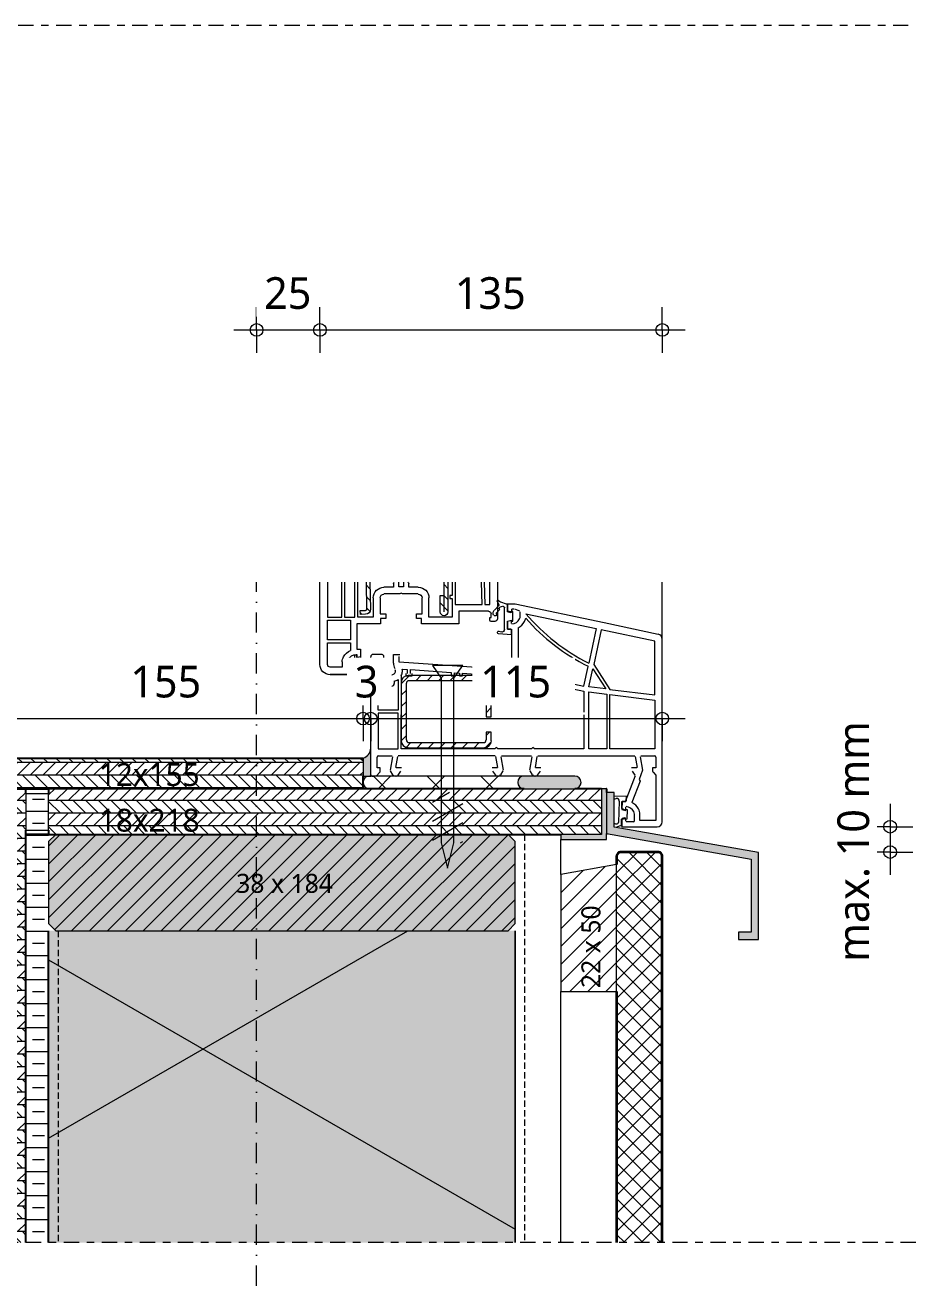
# Model space of a CAD drawing. Header units: millimetres. Extents: x 6732 to 10947, y 894 to 9086.
# Drawn here: x 9108.2 to 9459.5, y 5680.4 to 6175.7 of the extents above; entities that cross this region are included whole.
import ezdxf

# ---------------------------------------------------------------- set-up
doc = ezdxf.new("R2010")
doc.units = ezdxf.units.MM
for name, pattern in [('MV_center', [15, 6, -3, 3, -3]), ('MV_hidden', [3.75, 2.5, -1.25]), ('MV_stramien', [16, 8, -4, 0, -4])]:
    doc.linetypes.add(name, pattern=pattern)
for name, color, linetype, lineweight in [('A-ANNO-DIMS', 211, 'Continuous', 13), ('A-ANNO-DIMS-5', 211, 'Continuous', 13), ('A-ANNO-NOTE', 131, 'Continuous', 18), ('A-DETL', 90, 'Continuous', 13), ('A-DETL-GENF', 92, 'Continuous', 18), ('A-DETL-MEDM', 33, 'Continuous', 25), ('ARMIERUNG', 2, 'Continuous', 13), ('DICHTUNG', 2, 'Continuous', 13), ('Doorsnede Strandbaak_dwg', 8, 'Continuous', 13), ('G-ANNO-TEXT', 231, 'Continuous', 13), ('HAUPTPROFIL', 250, 'Continuous', 13), ('zeichnen', 250, 'Continuous', 13)]:
    doc.layers.add(name, color=color, linetype=linetype, lineweight=lineweight)
doc.styles.add('Segoe UI_1', font='segoeui.ttf', dxfattribs={"height": 7.5})
doc.styles.add('Segoe UI_2', font='segoeui.ttf', dxfattribs={"height": 12.5})
doc.styles.add('Segoe UI_3', font='segoeui.ttf', dxfattribs={"height": 9})
doc.dimstyles.new('2_5_mm_1', dxfattribs={"dimscale": 304.8, "dimtxt": 13.092049, "dimasz": 0.016404, "dimexe": 0.029528, "dimexo": 0.0625, "dimgap": 0.014764, "dimtad": 1, "dimdec": 0, "dimzin": 0, "dimdsep": 46, "dimtxsty": 'Segoe UI_2', "dimblk1": 'DOTBLANK', "dimblk2": 'DOTBLANK', "dimsah": 1, "dimcen": 0.09, "dimdle": 0.029528, "dimazin": 0, "dimtfac": 1, "dimtdec": 4, "dimtix": 1, "dimtmove": 0, "dimatfit": 3, "dimfxl": 0.029528, "dimfxlon": 1, "dimtvp": 1, "dimtfill": 1, "dimtolj": 1, "dimtzin": 0, "dimarcsym": 2})
pattern_1 = [(0, (0, 0), (0, 9.476), []), (0, (0, 4.738), (0, 9.476), [4.738, -2.369])]
pattern_2 = [(0, (0, 0), (0, 5), [50, 0]), (45, (0, 0), (5.0006592, 0), [7.071, -7.071]), (315, (0, 0), (5.0006592, 0), [7.071, -7.071])]

# ---------------------------------------------------------------- blocks, each defined once
blk = doc.blocks.new('Doorsnede Strandbaak_dwg_550020_ARMIERUNG-3257533-Details Strandbaak Patio Woning')
at = {"layer": 'ARMIERUNG'}
h = blk.add_hatch(dxfattribs=at)
h.set_pattern_fill('FP_1', color=256, style=0, pattern_type=2)
h.set_pattern_definition([(45, (0, 0), (-56.1266, 56.1266), [])])
h.paths.add_polyline_path([(-376, 0), (376, 0), (399, 4), (410, 9), (424, 20), (435, 34), (442, 51), (444, 69), (444, 152), (394, 152), (393, 70), (390, 64), (386, 58), (381, 54), (375, 52), (368, 51), (-375, 52), (-381, 54), (-386, 58), (-390, 64), (-393, 70), (-394, 76), (-393, 642), (-390, 648), (-386, 653), (-381, 657), (-375, 660), (-368, 660), (375, 660), (381, 657), (386, 653), (390, 648), (393, 642), (394, 635), (394, 305), (444, 306), (444, 643), (442, 660), (435, 677), (424, 691), (410, 702), (394, 709), (376, 711), (-376, 711), (-394, 709), (-410, 702), (-424, 691), (-435, 677), (-442, 660), (-444, 643), (-444, 69), (-442, 51), (-435, 34), (-424, 20), (-410, 9), (-394, 2)])
for p, q in [((-444, 643), (-444, 69)), ((-394, 635), (-394, 76)), ((376, 711), (-376, 711)), ((368, 660), (-368, 660)), ((444, 305), (444, 306)), ((-376, 0), (376, 0)), ((-368, 51), (368, 51))]:
    blk.add_line(p, q, dxfattribs=at)
at = {"layer": 'ARMIERUNG', "flags": 128}
for points in [[(394, 635), (394, 305), (444, 305), (444, 643)], [(444, 69), (444, 152), (394, 152), (394, 76)]]:
    blk.add_lwpolyline(points, dxfattribs=at)
at = {"layer": 'ARMIERUNG'}
for centre, radius, start, end in [((-376, 643), 68.6, 90, 180), ((-368, 635), 25.4, 90, 180), ((368, 635), 25.4, 360, 90), ((376, 643), 68.6, 360, 90), ((-376, 69), 68.6, 180, 270), ((-368, 76), 25.4, 180, 270), ((368, 76), 25.4, 270, 0), ((376, 69), 68.6, 270, 0)]:
    blk.add_arc(centre, radius, start, end, dxfattribs=at)
blk = doc.blocks.new('Doorsnede Strandbaak_dwg_rubber-3257528-Details Strandbaak Patio Woning')
at = {"layer": 'zeichnen'}
for p, q in [((-1702, 7718), (-1702, 7933)), ((-1695, 7943), (-1691, 7944)), ((-1644, 8004), (-1655, 7993)), ((-1652, 7933), (-1655, 7937)), ((-1631, 7996), (-1646, 7961)), ((-1645, 7956), (-1602, 7910)), ((-1624, 7881), (-1649, 7908)), ((-1732, 7790), (-1732, 7720)), ((-1647, 7700), (-1670, 7694))]:
    blk.add_line(p, q, dxfattribs=at)
at = {"layer": 'zeichnen', "flags": 128}
for points in [[(-1732, 7895), (-1732, 7966), (-1732, 7896), (-1732, 7966), (-1720, 7966), (-1665, 7986)], [(-1763, 7720), (-1732, 7720), (-1732, 7799), (-1771, 7809), (-1771, 7796), (-1783, 7799), (-1783, 7894), (-1771, 7898), (-1771, 7889)], [(-1771, 7664), (-1771, 7712), (-1771, 7664), (-1642, 7675)]]:
    blk.add_lwpolyline(points, dxfattribs=at)
blk.add_lwpolyline([(-1764, 7884), (-1736, 7891)], close=True, dxfattribs=at)
at = {"layer": 'zeichnen'}
for centre, radius, start, end in [((-1692, 7933), 10.2, 110.2, 180), ((-1679, 7911), 35.6, 47.6331, 110.2), ((-1674, 8010), 25.4, 290.2, 316.4), ((-1659, 7926), 10.2, 327.4337, 43.3926), ((-1641, 7959), 5.08, 157.9571, 222.0291), ((-1638, 7999), 7.62, 90, 136.4), ((-1638, 7999), 7.62, 7, 90), ((-1638, 7999), 7.62, 337.9571, 7), ((-1765, 7889), 5.08, 180, 285), ((-1765, 7889), 5.08, 180, 285), ((-1737, 7896), 5.08, 285, 0), ((-1737, 7896), 5.08, 285, 0), ((-1642, 7915), 10.2, 147.4337, 222.9571), ((-1630, 7876), 7.62, 336.9035, 42.9571), ((-1609, 7867), 15.2, 156.9035, 332.3525), ((-1633, 7880), 43.2, 0, 42.9571), ((-1633, 7880), 43.2, 332.3525, 0), ((-1763, 7712), 7.62, 90, 180), ((-1677, 7718), 25.4, 180, 285.7884), ((-1644, 7688), 12.7, 275, 105.7884)]:
    blk.add_arc(centre, radius, start, end, dxfattribs=at)
blk = doc.blocks.new('Doorsnede Strandbaak_dwg_rubber-V5-Details Strandbaak Patio Woning')
at = {"layer": 'zeichnen'}
for p, q in [((-1702, 7718), (-1702, 7933)), ((-1695, 7943), (-1691, 7944)), ((-1732, 7790), (-1732, 7720)), ((-1649, 7699), (-1670, 7694))]:
    blk.add_line(p, q, dxfattribs=at)
at = {"layer": 'zeichnen', "flags": 128}
for points in [[(-1732, 7895), (-1732, 7966), (-1732, 7896), (-1732, 7966), (-1720, 7966), (-1676, 7982)], [(-1763, 7720), (-1732, 7720), (-1732, 7799), (-1771, 7809), (-1771, 7796), (-1783, 7799), (-1783, 7894), (-1771, 7898), (-1771, 7889)], [(-1771, 7664), (-1771, 7712), (-1771, 7664), (-1649, 7675)]]:
    blk.add_lwpolyline(points, dxfattribs=at)
blk.add_lwpolyline([(-1764, 7884), (-1736, 7891)], close=True, dxfattribs=at)
at = {"layer": 'zeichnen'}
for centre, radius, start, end in [((-1692, 7933), 10.2, 110.2, 180), ((-1679, 7911), 35.6, 53.8847, 110.2), ((-1765, 7889), 5.08, 180, 285), ((-1765, 7889), 5.08, 180, 285), ((-1737, 7896), 5.08, 285, 0), ((-1737, 7896), 5.08, 285, 0), ((-1763, 7712), 7.62, 90, 180), ((-1677, 7718), 25.4, 180, 285.7884)]:
    blk.add_arc(centre, radius, start, end, dxfattribs=at)
blk = doc.blocks.new('Doorsnede Strandbaak_dwg_Anschlagdichtung-3257535-Details Strandbaak Patio Woning')
at = {"layer": 'DICHTUNG'}
for p, q in [((-138, -80), (-146, -86)), ((-135, -141), (-73, -73)), ((-121, -68), (-130, -74)), ((-105, -57), (-113, -63)), ((-44, -8), (-103, -50))]:
    blk.add_line(p, q, dxfattribs=at)
at = {"layer": 'DICHTUNG', "flags": 128}
blk.add_lwpolyline([(-38, -86), (-38, -96), (0, -86), (0, -113), (20, -108), (20, 21), (0, 27), (0, 0), (-38, 10), (-38, 3)], dxfattribs=at)
at = {"layer": 'DICHTUNG'}
for centre, radius, start, end in [((-51, 3), 12.7, 305, 0), ((-165, -127), 5.08, 89.6773, 174.6906), ((-162, -107), 5.08, 66.3776, 252.7471), ((-119, -123), 45.7, 165.9318, 178.8639), ((-119, -123), 45.7, 138.7341, 153.1929), ((-150, -89), 5.08, 39.1799, 225.5493), ((-134, -77), 5.08, 35, 215), ((-117, -66), 5.08, 35, 215), ((-100, -54), 5.08, 125, 215), ((-58, -86), 20.3, 360, 137.8593), ((-150, -127), 20.3, 179.1619, 270), ((-150, -127), 20.3, 270, 317.8593)]:
    blk.add_arc(centre, radius, start, end, dxfattribs=at)
blk = doc.blocks.new('Doorsnede Strandbaak_dwg_550410_ARMIERUNG-3257536-Details Strandbaak Patio Woning')
at = {"layer": 'ARMIERUNG'}
h = blk.add_hatch(dxfattribs=at)
h.set_pattern_fill('FP_2', color=256, style=0, pattern_type=2)
h.set_pattern_definition([(45, (-1394.81, 156.085), (-56.1266, 56.1266), [])])
h.paths.add_polyline_path([(-406, 0), (-416, 1), (-425, 5), (-433, 11), (-439, 19), (-443, 28), (-445, 38), (-445, 337), (-406, 337), (-406, 203), (-368, 203), (-370, 28), (-373, 19), (-379, 11), (-387, 5), (-397, 1)])
h.paths.add_polyline_path([(432, 13), (381, 14), (368, 16), (356, 21), (346, 30), (338, 40), (333, 53), (331, 66), (338, 337), (376, 337), (370, 62), (373, 56), (379, 53), (382, 52), (433, 51)])
for p, q in [((-445, 337), (-445, 38)), ((338, 337), (331, 66)), ((376, 337), (370, 65))]:
    blk.add_line(p, q, dxfattribs=at)
at = {"layer": 'ARMIERUNG', "flags": 128}
for points in [[(-406, 38), (-406, 203), (-406, 337)], [(-368, 38), (-368, 203), (-406, 203)], [(381, 14), (432, 13), (433, 51), (382, 52)]]:
    blk.add_lwpolyline(points, dxfattribs=at)
at = {"layer": 'ARMIERUNG'}
for centre, radius, start, end in [((-406, 38), 38.1, 180, 360), ((382, 65), 50.8, 178.6407, 268.6407), ((382, 65), 12.7, 178.6407, 268.6407)]:
    blk.add_arc(centre, radius, start, end, dxfattribs=at)
blk = doc.blocks.new('Doorsnede Strandbaak_dwg_550410_FLG-Z60-3257537-Details Strandbaak Patio Woning')
at = {"layer": 'HAUPTPROFIL'}
for p, q in [((-991, 500), (-991, 724)), ((711, -102), (711, 724)), ((-1041, 330), (-1003, 330)), ((309, -24), (337, -32)), ((309, -128), (337, -121)), ((343, -27), (343, -5)), ((343, -147), (343, -126)), ((432, -76), (432, -140)), ((348, -152), (419, -152))]:
    blk.add_line(p, q, dxfattribs=at)
at = {"layer": 'HAUPTPROFIL', "flags": 128}
for points in [[(-1067, 724), (-1067, 684), (-1067, 356)], [(-933, 724), (-940, 500), (-991, 500)], [(-643, 724), (-643, 500), (-914, 500), (-907, 724)], [(-612, 724), (-612, 589), (-589, 589), (-589, 559), (-612, 559), (-612, 373), (-380, 373), (-380, 566)], [(-273, 673), (-178, 673), (-178, 706)], [(-124, 724), (-124, 676), (-79, 676), (-79, 724)], [(-25, 706), (-25, 673), (70, 673)], [(177, 566), (177, 373), (333, 373), (333, 724)], [(467, 724), (467, 373), (363, 373), (363, 724)], [(635, 724), (635, 373), (493, 373), (493, 724)], [(-978, 432), (-681, 432), (-681, 305), (-428, 305), (-307, 305), (-307, 361), (-257, 361), (-257, 406), (-311, 406), (-311, 566)], [(-273, 605), (-115, 605), (-102, 612), (-88, 605), (70, 605)], [(108, 566), (108, 406), (53, 406), (53, 361), (104, 361), (104, 305), (343, 305), (343, 51), (305, 51), (305, -19)], [(-991, 343), (-991, 368), (-1003, 368), (-1003, 406)], [(635, -102), (635, 114), (406, 114), (406, 40)], [(488, -76), (488, -127), (610, -127)], [(305, -133), (305, -203), (405, -203), (610, -203)]]:
    blk.add_lwpolyline(points, dxfattribs=at)
blk.add_lwpolyline([(406, 145), (635, 145), (635, 343), (406, 343)], close=True, dxfattribs=at)
at = {"layer": 'HAUPTPROFIL'}
for centre, radius, start, end in [((-273, 566), 107, 90, 180), ((-152, 706), 25.4, 135, 180), ((-51, 706), 25.4, 360, 45), ((70, 566), 107, 360, 90), ((-273, 566), 38.1, 90, 180), ((70, 566), 38.1, 360, 90), ((-978, 406), 25.4, 90, 180), ((-1041, 356), 25.4, 180, 270), ((-1003, 343), 12.7, 270, 0), ((337, -101), 157, 29.131, 63.7002), ((310, -19), 5.08, 180, 255), ((338, -27), 5.08, 255, 0), ((338, -126), 5.08, 0, 105), ((348, -5), 5.08, 83.2443, 180), ((337, -101), 102, 29.131, 83.2443), ((381, -76), 50.8, 360, 29.131), ((381, -76), 107, 360, 29.131), ((610, -102), 25.4, 270, 0), ((610, -102), 102, 270, 0), ((310, -133), 5.08, 105, 180), ((348, -147), 5.08, 180, 270), ((419, -140), 12.7, 270, 360)]:
    blk.add_arc(centre, radius, start, end, dxfattribs=at)
blk = doc.blocks.new('42 isolatie - Type 1-3776506-Details Strandbaak Patio Woning')
at = {"layer": 'A-DETL-GENF'}
blk.add_hatch(color=256, dxfattribs=at).paths.add_polyline_path([(23.08, 0.8), (146.12, 0.8), (146.12, 184.8), (23.08, 184.8), (23.08, 27.6)])
at = {"layer": 'A-DETL-GENF', "lineweight": 13}
h = blk.add_hatch(dxfattribs=at)
h.set_pattern_fill('FP_5', color=256, style=0, pattern_type=2)
h.set_pattern_definition([(60, (-2126.39, 181.76), (-155.885, 90), []), (120, (-2126.39, 181.76), (-155.885, -90), [])])
h.paths.add_polyline_path([(23.08, 0.8), (146.12, 0.8), (146.12, 184.8), (23.08, 184.8), (23.08, 27.6)])
at = {"layer": 'A-DETL-GENF'}
for p, q in [((146.12, 184.8), (23.08, 184.8)), ((23.08, 0.8), (146.12, 0.8))]:
    blk.add_line(p, q, dxfattribs=at)
blk = doc.blocks.new('NLRS_00_DI_maskeer - Type 1-4234610-Details Strandbaak Patio Woning')
at = {"layer": 'A-DETL-GENF', "linetype": 'MV_center'}
blk.add_line((363, 0), (-100, 0), dxfattribs=at)
blk = doc.blocks.new('00 hout_rechthoekig_sls - SLS 38x184-V24-Details Strandbaak Patio Woning')
at = {"layer": 'A-DETL-GENF'}
blk.add_hatch(color=256, dxfattribs=at).paths.add_polyline_path([(181.17, -38), (184, -35.17), (184, -2.83), (181.17, 0), (2.83, 0), (0, -2.83), (0, -35.17), (2.83, -38), (157.2, -38)])
at = {"layer": 'A-DETL-MEDM', "lineweight": 13}
h = blk.add_hatch(dxfattribs=at)
h.set_pattern_fill('FP_25', color=256, style=0, pattern_type=2)
h.set_pattern_definition([(45, (-9117.491, -5856.497), (-3.535534, 3.535534), [])])
h.paths.add_polyline_path([(181.17, -38), (184, -35.17), (184, -2.83), (181.17, 0), (2.83, 0), (0, -2.83), (0, -35.17), (2.83, -38), (157.2, -38)])
at = {"layer": 'A-DETL-MEDM', "lineweight": 18}
for p, q in [((0, -2.83), (2.83, 0)), ((2.83, 0), (0, -2.83)), ((12.29, 0), (151.35, 0)), ((151.35, 0), (157.2, 0)), ((181.17, 0), (184, -2.83)), ((0, -2.83), (0, -35.17)), ((181.17, 0), (184, -2.83)), ((184, -35.17), (184, -2.83)), ((2.83, -38), (0, -35.17)), ((0, -35.17), (2.83, -38)), ((2.83, -38), (181.17, -38)), ((184, -35.17), (181.17, -38)), ((181.17, -38), (184, -35.17))]:
    blk.add_line(p, q, dxfattribs=at)
blk = doc.blocks.new('28 schroef - 5_0x80-3186763-Details Strandbaak Patio Woning')
at = {"layer": 'A-DETL-GENF', "lineweight": 13}
h = blk.add_hatch(dxfattribs=at)
h.set_pattern_fill('FP_29', color=256, style=0, pattern_type=2)
h.set_pattern_definition([(120, (0, 0), (-11.2583, -6.5), [])])
h.paths.add_polyline_path([(70, 6), (50, 6), (50, -6), (70, -6)])
h = blk.add_hatch(dxfattribs=at)
h.set_pattern_fill('FP_30', color=256, style=0, pattern_type=2)
h.set_pattern_definition([(120, (7.5, 0), (-11.2583, -6.5), [])])
h.paths.add_polyline_path([(70, 6), (50, 6), (50, -6), (70, -6)])
for p, q in [((0, 6), (0, -6)), ((5, 2.5), (0, 6)), ((70, 2.5), (5, 2.5)), ((80, 0), (70, 2.5)), ((0, -6), (5, -2.5)), ((5, -2.5), (70, -2.5)), ((70, -2.5), (80, 0))]:
    blk.add_line(p, q, dxfattribs=at)
blk = doc.blocks.new('NLRS_00_DI_maskeer - Type 1-4234612-Details Strandbaak Patio Woning')
at = {"layer": 'A-DETL-GENF', "linetype": 'MV_center'}
blk.add_line((-100, 0), (374, 0), dxfattribs=at)
blk = doc.blocks.new('DIMBLOCK124-Details Strandbaak Patio Woning')
at = {"layer": 'A-ANNO-DIMS-5'}
for p, q in [((9449.35, 5868.5), (9449.35, 5840.5)), ((9449.35, 5859.5), (9440.35, 5859.5)), ((9449.35, 5859.5), (9458.35, 5859.5)), ((9449.35, 5849.5), (9440.35, 5849.5)), ((9449.35, 5849.5), (9458.35, 5849.5))]:
    blk.add_line(p, q, dxfattribs=at)
for centre in [(9449.35, 5859.5), (9449.35, 5849.5)]:
    blk.add_circle(centre, 2.5, dxfattribs=at)
at = {"layer": 'A-ANNO-DIMS-5', "color": 0, "insert": (9428.54, 5806.29), "char_height": 12.5, "width": 115.6861, "attachment_point": 1, "rotation": 90, "line_spacing_factor": 1.142579, "style": 'Segoe UI_2', "bg_fill": 3, "box_fill_scale": 1.25, "bg_fill_color": 9, "bg_fill_true_color": 13158600, "bg_fill_transparency": 0}
blk.add_mtext('max. 10 mm', dxfattribs=at)
blk = doc.blocks.new('_DotBlank')
at = {"color": 0, "linetype": 'ByBlock', "lineweight": -2}
blk.add_line((-0.5, 0), (-1, 0), dxfattribs=at)
blk.add_circle((0, 0), 0.5, dxfattribs=at)
blk = doc.blocks.new('DIMBLOCK125-Details Strandbaak Patio Woning')
at = {"layer": 'A-ANNO-DIMS-5'}
for p, q in [((9086.49, 5902.21), (9086.49, 5911.21)), ((9241.49, 5902.21), (9241.49, 5911.21)), ((9077.49, 5902.21), (9241.49, 5902.21)), ((9086.49, 5902.21), (9086.49, 5893.21)), ((9241.49, 5902.21), (9241.49, 5893.21))]:
    blk.add_line(p, q, dxfattribs=at)
for centre in [(9086.49, 5902.21), (9241.49, 5902.21)]:
    blk.add_circle(centre, 2.5, dxfattribs=at)
at = {"layer": 'A-ANNO-DIMS-5', "color": 0, "insert": (9149.71, 5923.02), "char_height": 12.5, "width": 34.2774, "attachment_point": 1, "line_spacing_factor": 1.142579, "style": 'Segoe UI_2', "bg_fill": 3, "box_fill_scale": 1.25, "bg_fill_color": 9, "bg_fill_true_color": 13158600, "bg_fill_transparency": 0}
blk.add_mtext('155', dxfattribs=at)
blk = doc.blocks.new('DIMBLOCK126-Details Strandbaak Patio Woning')
at = {"layer": 'A-ANNO-DIMS-5'}
for p, q in [((9241.49, 5902.21), (9241.49, 5911.21)), ((9244.49, 5902.21), (9244.49, 5911.21)), ((9241.49, 5902.21), (9253.49, 5902.21)), ((9241.49, 5902.21), (9241.49, 5893.21)), ((9244.49, 5902.21), (9244.49, 5893.21))]:
    blk.add_line(p, q, dxfattribs=at)
for centre in [(9241.49, 5902.21), (9244.49, 5902.21)]:
    blk.add_circle(centre, 2.5, dxfattribs=at)
at = {"layer": 'A-ANNO-DIMS-5', "color": 0, "insert": (9238.23, 5923.02), "char_height": 12.5, "width": 11.4258, "attachment_point": 1, "line_spacing_factor": 1.142579, "style": 'Segoe UI_2', "bg_fill": 3, "box_fill_scale": 1.25, "bg_fill_color": 9, "bg_fill_true_color": 13158600, "bg_fill_transparency": 0}
blk.add_mtext('3', dxfattribs=at)
blk = doc.blocks.new('DIMBLOCK129-Details Strandbaak Patio Woning')
at = {"layer": 'A-ANNO-DIMS-5'}
for p, q in [((9199.49, 6055.48), (9199.49, 6064.48)), ((9224.49, 6055.48), (9224.49, 6064.48)), ((9190.49, 6055.48), (9224.49, 6055.48)), ((9199.49, 6055.48), (9199.49, 6046.48)), ((9224.49, 6055.48), (9224.49, 6046.48))]:
    blk.add_line(p, q, dxfattribs=at)
for centre in [(9199.49, 6055.48), (9224.49, 6055.48)]:
    blk.add_circle(centre, 2.5, dxfattribs=at)
at = {"layer": 'A-ANNO-DIMS-5', "color": 0, "insert": (9202.47, 6076.29), "char_height": 12.5, "width": 22.8516, "attachment_point": 1, "line_spacing_factor": 1.142579, "style": 'Segoe UI_2', "bg_fill": 3, "box_fill_scale": 1.25, "bg_fill_color": 9, "bg_fill_true_color": 13158600, "bg_fill_transparency": 0}
blk.add_mtext('25', dxfattribs=at)
blk = doc.blocks.new('DIMBLOCK130-Details Strandbaak Patio Woning')
at = {"layer": 'A-ANNO-DIMS-5'}
for p, q in [((9224.49, 6055.48), (9224.49, 6064.48)), ((9359.49, 6055.48), (9359.49, 6064.48)), ((9224.49, 6055.48), (9368.49, 6055.48)), ((9224.49, 6055.48), (9224.49, 6046.48)), ((9359.49, 6055.48), (9359.49, 6046.48))]:
    blk.add_line(p, q, dxfattribs=at)
for centre in [(9224.49, 6055.48), (9359.49, 6055.48)]:
    blk.add_circle(centre, 2.5, dxfattribs=at)
at = {"layer": 'A-ANNO-DIMS-5', "color": 0, "insert": (9277.71, 6076.29), "char_height": 12.5, "width": 34.2774, "attachment_point": 1, "line_spacing_factor": 1.142579, "style": 'Segoe UI_2', "bg_fill": 3, "box_fill_scale": 1.25, "bg_fill_color": 9, "bg_fill_true_color": 13158600, "bg_fill_transparency": 0}
blk.add_mtext('135', dxfattribs=at)
blk = doc.blocks.new('DIMBLOCK140-Details Strandbaak Patio Woning')
at = {"layer": 'A-ANNO-DIMS-5'}
for p, q in [((9244.49, 5902.21), (9244.49, 5911.21)), ((9359.49, 5902.21), (9359.49, 5911.21)), ((9235.49, 5902.21), (9368.49, 5902.21)), ((9244.49, 5902.21), (9244.49, 5893.21)), ((9359.49, 5902.21), (9359.49, 5893.21))]:
    blk.add_line(p, q, dxfattribs=at)
for centre in [(9244.49, 5902.21), (9359.49, 5902.21)]:
    blk.add_circle(centre, 2.5, dxfattribs=at)
at = {"layer": 'A-ANNO-DIMS-5', "color": 0, "insert": (9287.71, 5923.02), "char_height": 12.5, "width": 34.2774, "attachment_point": 1, "line_spacing_factor": 1.142579, "style": 'Segoe UI_2', "bg_fill": 3, "box_fill_scale": 1.25, "bg_fill_color": 9, "bg_fill_true_color": 13158600, "bg_fill_transparency": 0}
blk.add_mtext('115', dxfattribs=at)

msp = doc.modelspace()

# ---------------------------------------------------------------- hatches: boundary and pattern name
at = {"layer": 'A-DETL-GENF'}
for color, points in [(1, [(9241.49, 5879.5), (9244.49, 5879.5), (9244.49, 5890.5), (9244.39, 5889.63), (9244.11, 5888.8), (9243.65, 5888.05), (9243.04, 5887.42), (9242.31, 5886.94), (9241.49, 5886.62), (9241.49, 5884.55)]), (7, [(9304.97, 5874.5), (9324.97, 5874.5), (9325.61, 5874.58), (9326.22, 5874.83), (9326.73, 5875.23), (9327.13, 5875.75), (9327.38, 5876.35), (9327.47, 5877), (9327.38, 5877.64), (9327.13, 5878.25), (9326.73, 5878.76), (9326.22, 5879.16), (9325.61, 5879.41), (9324.97, 5879.5), (9304.97, 5879.5), (9304.32, 5879.41), (9303.72, 5879.16), (9303.2, 5878.76), (9302.8, 5878.25), (9302.55, 5877.64), (9302.47, 5877), (9302.55, 5876.35), (9302.8, 5875.75), (9303.2, 5875.23), (9303.72, 5874.83), (9304.32, 5874.58)]), (8, [(9319.49, 5854.5), (9337.49, 5854.5), (9337.49, 5874.5), (9335.49, 5874.5), (9335.49, 5856.5), (9319.49, 5856.5)]), (7, [(9389.49, 5814.99), (9397.49, 5814.99), (9397.49, 5849.31), (9340.49, 5859.36), (9340.49, 5873.08), (9337.49, 5873.08), (9337.49, 5856.84), (9394.49, 5846.79), (9394.49, 5817.99), (9389.49, 5817.99)])]:
    msp.add_hatch(color=color, dxfattribs=at).paths.add_polyline_path(points)
at = {"layer": 'A-DETL-GENF', "lineweight": 13}
h = msp.add_hatch(dxfattribs=at)
h.set_pattern_fill('FP_7', color=254, style=0, pattern_type=2)
h.set_pattern_definition(pattern_2)
h.paths.add_polyline_path([(9086.49, 5874.5), (9241.49, 5874.5), (9241.49, 5886.5), (9086.49, 5886.5)])
h = msp.add_hatch(dxfattribs=at)
h.set_pattern_fill('FP_28', color=251, style=0, pattern_type=2)
h.set_pattern_definition([(45, (0, 0), (-10.606602, 10.606602), []), (135, (0, 0), (-10.606602, -10.606602), [])])
h.paths.add_polyline_path([(9243.99, 5874.5), (9304.97, 5874.5), (9304.32, 5874.58), (9303.72, 5874.83), (9303.2, 5875.23), (9302.8, 5875.75), (9302.55, 5876.35), (9302.47, 5877), (9302.55, 5877.64), (9302.8, 5878.25), (9303.2, 5878.76), (9303.72, 5879.16), (9304.32, 5879.41), (9304.97, 5879.5), (9243.65, 5879.45), (9243.34, 5879.41), (9242.74, 5879.16), (9242.22, 5878.76), (9241.83, 5878.25), (9241.58, 5877.64), (9241.49, 5877), (9241.58, 5876.35), (9241.83, 5875.75), (9242.22, 5875.23), (9242.74, 5874.83), (9243.34, 5874.58), (9243.65, 5874.54)])
h = msp.add_hatch(dxfattribs=at)
h.set_pattern_fill('FP_7', color=254, style=0, pattern_type=2)
h.set_pattern_definition(pattern_2)
h.paths.add_polyline_path([(9108.49, 5695.46), (9108.49, 5874.5), (9096.49, 5874.5), (9096.49, 5695.46)])
h = msp.add_hatch(dxfattribs=at)
h.set_pattern_fill('FP_6', color=250, style=0, pattern_type=2)
h.set_pattern_definition(pattern_1)
h.paths.add_polyline_path([(9117.49, 5858.18), (9117.49, 5872.5), (9108.49, 5872.5), (9108.49, 5858.18)])
h = msp.add_hatch(dxfattribs=at)
h.set_pattern_fill('FP_7', color=254, style=0, pattern_type=2)
h.set_pattern_definition(pattern_2)
h.paths.add_polyline_path([(9129.78, 5856.5), (9335.49, 5856.5), (9335.49, 5874.5), (9117.49, 5874.5), (9117.49, 5856.5)])
h.paths.add_polyline_path([(9337.49, 5856.5), (9337.59, 5856.5), (9337.59, 5856.82), (9337.49, 5856.84)])
h.paths.add_polyline_path([(9337.59, 5873.08), (9337.59, 5874.5), (9337.49, 5874.5), (9337.49, 5873.08)])
h = msp.add_hatch(dxfattribs=at)
h.set_pattern_fill('FP_6', color=250, style=0, pattern_type=2)
h.set_pattern_definition(pattern_1)
h.paths.add_polyline_path([(9117.49, 5695.46), (9117.49, 5856.5), (9108.49, 5856.5), (9108.49, 5695.46)])
h = msp.add_hatch(dxfattribs=at)
h.set_pattern_fill('FP_8', color=250, style=0, pattern_type=2)
h.set_pattern_definition([(45, (0, 0), (-3.535534, 3.535534), []), (135, (0, 0), (-3.535534, -3.535534), [])])
h.paths.add_polyline_path([(9341.49, 5695.46), (9359.49, 5695.46), (9359.49, 5848.11), (9359.3, 5848.57), (9359.01, 5848.98), (9358.62, 5849.29), (9358.16, 5849.5), (9342.82, 5849.5), (9342.36, 5849.29), (9341.97, 5848.98), (9341.68, 5848.57), (9341.49, 5848.11), (9341.49, 5742.33)])
h = msp.add_hatch(dxfattribs=at)
h.set_pattern_fill('FP_17', color=250, style=0, pattern_type=2)
h.set_pattern_definition([(45, (0, 0), (-3.535534, 3.535534), [])])
h.paths.add_polyline_path([(9319.49, 5794.56), (9341.49, 5794.56), (9341.49, 5844.56), (9319.49, 5840.68), (9319.49, 5813.44)])

# ---------------------------------------------------------------- linework, layer by layer
at = {"layer": 'A-DETL', "linetype": 'MV_stramien', "lineweight": 18}
msp.add_line((9199.49, 5614.08), (9199.49, 5956.03), dxfattribs=at)
at = {"layer": 'A-DETL'}
for p, q in [((9359.49, 5924.73), (9359.49, 5956.03)), ((9298.49, 5944.74), (9298.49, 5947.5)), ((9298.49, 5947.5), (9301.49, 5947.5)), ((9299.74, 5944.25), (9298.64, 5944.55)), ((9299.99, 5945.3), (9299.99, 5944.45)), ((9300.19, 5945.5), (9301, 5945.5)), ((9301.17, 5945.47), (9303.16, 5944.74)), ((9301.49, 5947.5), (9336.61, 5940.03)), ((9303.49, 5942.5), (9303.49, 5944.27)), ((9298.49, 5940.25), (9298.49, 5937.5)), ((9299.74, 5940.74), (9298.64, 5940.45)), ((9299.99, 5939.7), (9299.99, 5940.55)), ((9305.69, 5943.54), (9333.39, 5937.65)), ((9336.61, 5940.03), (9357.91, 5935.51)), ((9298.49, 5937.5), (9299.99, 5937.5)), ((9299.99, 5937.5), (9299.99, 5921.94)), ((9302.69, 5938.02), (9302.69, 5920.52)), ((9333.39, 5937.65), (9330.49, 5924.01)), ((9335.35, 5937.23), (9332.43, 5923.5)), ((9356.49, 5932.74), (9335.35, 5937.23)), ((9356.49, 5911.51), (9356.49, 5932.74)), ((9359.49, 5861.5), (9359.49, 5933.55)), ((9244.49, 5891.05), (9244.49, 5926.5)), ((9248.99, 5927.5), (9245.49, 5927.5)), ((9249.49, 5924.8), (9247.49, 5924.8)), ((9247.49, 5924.8), (9247.49, 5920.5)), ((9249.49, 5927), (9249.49, 5924.8)), ((9253.49, 5924.01), (9253.49, 5927.5)), ((9253.49, 5927.5), (9255.99, 5927.5)), ((9255.69, 5924.5), (9255.69, 5926.67)), ((9299.46, 5921.44), (9255.69, 5924.5)), ((9228.49, 5919.51), (9240.49, 5919.51)), ((9240.49, 5919.51), (9240.49, 5922.27)), ((9248.49, 5919.5), (9252.8, 5919.5)), ((9256.91, 5921.71), (9258.94, 5921.56)), ((9258.29, 5920), (9258.29, 5919)), ((9258.94, 5921.56), (9258.94, 5920)), ((9260.14, 5920), (9260.14, 5921.48)), ((9260.14, 5921.48), (9276.29, 5920.35)), ((9260.79, 5919), (9260.79, 5920)), ((9276.29, 5920.35), (9276.29, 5919)), ((9277.49, 5919), (9277.49, 5920.27)), ((9277.49, 5920.27), (9279.49, 5920.13)), ((9279.49, 5920.13), (9279.49, 5919)), ((9280.69, 5919), (9280.69, 5920.04)), ((9280.69, 5920.04), (9292.69, 5919.2)), ((9302.69, 5920.52), (9328.58, 5915.02)), ((9328.58, 5915.02), (9330.23, 5922.79)), ((9330.56, 5914.71), (9332.07, 5921.84)), ((9332.07, 5921.84), (9337.24, 5913.88)), ((9332.43, 5923.5), (9338.79, 5913.69)), ((9247.49, 5905.5), (9247.49, 5916.8)), ((9247.49, 5916.8), (9249.19, 5916.8)), ((9249.19, 5916.8), (9249.19, 5916)), ((9252.29, 5916.8), (9250.69, 5916.8)), ((9250.69, 5916.8), (9250.69, 5915)), ((9252.29, 5915), (9252.29, 5916.8)), ((9253.79, 5916.92), (9253.79, 5916)), ((9255.29, 5917.61), (9255.29, 5905.5)), ((9256.49, 5918.99), (9256.49, 5904.7)), ((9258.29, 5919), (9260.79, 5919)), ((9276.29, 5919), (9277.49, 5919)), ((9279.49, 5919), (9280.69, 5919)), ((9292.69, 5919.2), (9292.69, 5915.6)), ((9292.69, 5915.6), (9293.89, 5915.6)), ((9293.89, 5915.6), (9293.89, 5919.12)), ((9293.89, 5919.12), (9302.49, 5918.52)), ((9302.49, 5918.52), (9328.49, 5912.99)), ((9337.24, 5913.88), (9330.56, 5914.71)), ((9328.49, 5912.99), (9328.49, 5904.7)), ((9330.49, 5912.7), (9337.59, 5911.82)), ((9330.49, 5890.2), (9330.49, 5912.7)), ((9337.59, 5911.82), (9337.59, 5890.2)), ((9338.79, 5913.69), (9356.49, 5911.51)), ((9338.79, 5890.2), (9338.79, 5911.68)), ((9338.79, 5911.68), (9356.49, 5909.5)), ((9356.49, 5909.5), (9356.49, 5890.2)), ((9255.29, 5905.5), (9247.49, 5905.5)), ((9255.29, 5904.3), (9247.49, 5904.3)), ((9247.49, 5904.3), (9247.49, 5890.2)), ((9255.29, 5890.2), (9255.29, 5904.3)), ((9256.49, 5890.2), (9256.49, 5903.7)), ((9328.49, 5903.7), (9328.49, 5890.2)), ((9244.49, 5890.5), (9244.49, 5891.05)), ((9247.49, 5890.2), (9255.29, 5890.2)), ((9293.39, 5890.2), (9256.49, 5890.2)), ((9293.99, 5890.8), (9293.39, 5890.2)), ((9294.59, 5890.2), (9293.99, 5890.8)), ((9307.89, 5890.2), (9294.59, 5890.2)), ((9308.49, 5890.8), (9307.89, 5890.2)), ((9309.09, 5890.2), (9308.49, 5890.8)), ((9328.49, 5890.2), (9309.09, 5890.2)), ((9337.59, 5890.2), (9330.49, 5890.2)), ((9356.49, 5890.2), (9338.79, 5890.2)), ((9246.99, 5882.7), (9246.99, 5887)), ((9247.49, 5887.5), (9252.93, 5887.5)), ((9252.3, 5881.89), (9253.23, 5887.14)), ((9255.07, 5887.25), (9254.31, 5882.93)), ((9293.61, 5887.5), (9255.37, 5887.5)), ((9294.67, 5882.93), (9293.91, 5887.25)), ((9295.76, 5887.14), (9296.68, 5881.89)), ((9296.05, 5887.5), (9307.93, 5887.5)), ((9307.3, 5881.89), (9308.23, 5887.14)), ((9310.07, 5887.25), (9309.31, 5882.93)), ((9310.37, 5887.5), (9348.61, 5887.5)), ((9349.67, 5882.93), (9348.91, 5887.25)), ((9350.76, 5887.14), (9351.7, 5881.81)), ((9351.05, 5887.5), (9356.49, 5887.5)), ((9356.99, 5887), (9356.99, 5882.7)), ((9246.88, 5879.79), (9248, 5880.9)), ((9248.29, 5882.7), (9246.99, 5882.7)), ((9248.29, 5881.61), (9248.29, 5882.7)), ((9253.25, 5880), (9252.36, 5881.55)), ((9256.59, 5882.7), (9254.51, 5882.7)), ((9255.29, 5879.91), (9256.4, 5881.43)), ((9294.47, 5882.7), (9292.39, 5882.7)), ((9292.58, 5881.43), (9293.69, 5879.91)), ((9296.62, 5881.55), (9295.73, 5880)), ((9308.25, 5880), (9307.36, 5881.55)), ((9311.59, 5882.7), (9309.51, 5882.7)), ((9310.29, 5879.91), (9311.4, 5881.43)), ((9344.99, 5869.5), (9348.9, 5879.69)), ((9349.47, 5882.7), (9347.39, 5882.7)), ((9347.58, 5881.43), (9348.69, 5879.91)), ((9351.7, 5881.81), (9350.31, 5878.19)), ((9356.99, 5882.7), (9355.69, 5882.7)), ((9355.69, 5882.7), (9355.69, 5881.61)), ((9355.98, 5880.9), (9356.99, 5879.9)), ((9356.99, 5879.9), (9356.99, 5862)), ((9244.99, 5879.5), (9246.18, 5879.5)), ((9350.73, 5877.47), (9347.51, 5869.07)), ((9350.31, 5878.19), (9350.73, 5877.47)), ((9343.49, 5866.74), (9343.49, 5869.5)), ((9343.49, 5869.5), (9344.99, 5869.5)), ((9344.74, 5866.25), (9343.64, 5866.55)), ((9344.99, 5867.3), (9344.99, 5866.45)), ((9343.49, 5862.25), (9343.49, 5859.5)), ((9343.64, 5862.45), (9344.74, 5862.74)), ((9344.99, 5862.55), (9344.99, 5861.7)), ((9347.99, 5861.5), (9345.19, 5861.5)), ((9348.49, 5862), (9348.49, 5864.5)), ((9350.69, 5862), (9350.69, 5864.5)), ((9356.99, 5862), (9350.69, 5862)), ((9343.49, 5859.5), (9357.49, 5859.5)), ((9341.49, 5844.56), (9319.49, 5840.68)), ((9319.49, 5840.68), (9319.49, 5794.56)), ((9341.49, 5794.56), (9341.49, 5844.56)), ((9319.49, 5794.56), (9341.49, 5794.56))]:
    msp.add_line(p, q, dxfattribs=at)
at = {"layer": 'A-DETL', "lineweight": 18}
for p, q in [((9244.49, 5879.5), (9244.49, 5890.5)), ((9241.49, 5886.62), (9241.49, 5879.5)), ((9241.49, 5879.5), (9244.49, 5879.5)), ((9304.97, 5879.5), (9244.49, 5879.5)), ((9324.97, 5879.5), (9304.97, 5879.5)), ((9117.49, 5872.5), (9108.49, 5872.5)), ((9108.49, 5872.5), (9108.49, 5858.18)), ((9117.49, 5858.18), (9117.49, 5872.5)), ((9243.99, 5874.5), (9304.97, 5874.5)), ((9304.97, 5874.5), (9324.97, 5874.5)), ((9335.49, 5874.5), (9335.49, 5856.5)), ((9337.49, 5874.5), (9335.49, 5874.5)), ((9337.49, 5873.08), (9337.49, 5874.5)), ((9340.49, 5873.08), (9337.49, 5873.08)), ((9337.49, 5873.08), (9337.49, 5856.84)), ((9340.49, 5859.36), (9340.49, 5873.08)), ((9108.49, 5858.18), (9117.49, 5858.18)), ((9335.49, 5856.5), (9319.49, 5856.5)), ((9319.49, 5856.5), (9319.49, 5854.5)), ((9337.49, 5854.5), (9337.49, 5856.84)), ((9337.49, 5856.84), (9394.49, 5846.79)), ((9397.49, 5849.31), (9340.49, 5859.36)), ((9319.49, 5840.68), (9319.49, 5854.5)), ((9319.49, 5854.5), (9337.49, 5854.5)), ((9394.49, 5846.79), (9394.49, 5817.99)), ((9397.49, 5814.99), (9397.49, 5849.31)), ((9301.49, 5818.5), (9301.49, 5695.46)), ((9394.49, 5817.99), (9389.49, 5817.99)), ((9389.49, 5817.99), (9389.49, 5814.99)), ((9389.49, 5814.99), (9397.49, 5814.99)), ((9319.49, 5695.46), (9319.49, 5794.56))]:
    msp.add_line(p, q, dxfattribs=at)
at = {"layer": 'A-DETL', "linetype": 'MV_hidden', "lineweight": 18}
for p, q in [((9305.12, 5856.5), (9305.12, 5695.46)), ((9121.21, 5818.5), (9121.21, 5695.46))]:
    msp.add_line(p, q, dxfattribs=at)
at = {"layer": 'A-DETL', "lineweight": 35}
for p, q in [((9341.49, 5848.11), (9341.49, 5844.56)), ((9358.16, 5849.5), (9342.82, 5849.5)), ((9359.49, 5695.46), (9359.49, 5848.11)), ((9341.49, 5794.56), (9341.49, 5695.46))]:
    msp.add_line(p, q, dxfattribs=at)
at = {"layer": 'A-DETL'}
for centre, radius, start, end in [((9299.74, 5943.47), 4, 276.7557, 330.869), ((9299.74, 5943.47), 6.2, 298.3805, 330.869), ((9301.49, 5942.5), 2, 330.869, 0), ((9301.49, 5942.5), 4.2, 330.869, 350.1043), ((9366.61, 5995.39), 81.2, 221.3172, 243.381), ((9366.61, 5995.39), 80, 220.3988, 243.1567), ((9357.49, 5933.55), 2, 0, 78), ((9245.49, 5926.5), 1, 90, 180), ((9248.99, 5927), 0.5, 0, 90), ((9248.49, 5920.5), 1, 180, 270), ((9252.8, 5921), 1.5, 270, 344.2089), ((9258.49, 5924.01), 5, 180, 205), ((9253.09, 5920.92), 1.2, 344.2089, 25), ((9252.8, 5921), 4.2, 331.4328, 344.2089), ((9253.09, 5920.92), 3.9, 344.2089, 11.6838), ((9299.49, 5921.94), 0.5, 266, 0), ((9250.19, 5916), 1, 180, 270), ((9252.79, 5916), 1, 270, 0), ((9252.8, 5921), 4.2, 283.6152, 306.3376), ((9247.49, 5887), 0.5, 90, 180), ((9356.49, 5887), 0.5, 0, 90), ((9244.99, 5880), 0.5, 180, 270), ((9246.18, 5880.5), 1, 270, 315), ((9247.29, 5881.61), 1, 315, 0), ((9254.12, 5880.5), 1, 210, 270), ((9254.48, 5880.5), 1, 270, 324), ((9294.5, 5880.5), 1, 216, 270), ((9294.86, 5880.5), 1, 270, 330), ((9309.12, 5880.5), 1, 210, 270), ((9309.48, 5880.5), 1, 270, 324), ((9356.69, 5881.61), 1, 180, 225), ((9344.74, 5863.52), 4, 29.131, 83.2443), ((9344.74, 5863.52), 6.2, 29.131, 63.5407), ((9346.49, 5864.5), 2, 0, 29.131), ((9346.49, 5864.5), 4.2, 0, 29.131), ((9347.99, 5862), 0.5, 270, 0), ((9357.49, 5861.5), 2, 270, 0)]:
    msp.add_arc(centre, radius, start, end, dxfattribs=at)
at = {"layer": 'A-DETL', "lineweight": 18}
for centre, radius, start, end in [((9240.49, 5890.5), 4, 284.4775, 0), ((9243.99, 5877), 2.5, 90, 270), ((9304.97, 5877), 2.5, 90, 270), ((9304.97, 5877), 2.5, 90, 270), ((9324.97, 5877), 2.5, 270, 90)]:
    msp.add_arc(centre, radius, start, end, dxfattribs=at)
at = {"layer": 'A-DETL', "lineweight": 35}
for centre, start, end in [((9343.4, 5847.62), 107, 165.5059), ((9357.59, 5847.62), 14.4187, 73)]:
    msp.add_arc(centre, 1.97, start, end, dxfattribs=at)
at = {"layer": 'A-DETL-MEDM'}
for p, q in [((9241.49, 5886.5), (9086.49, 5886.5)), ((9241.49, 5874.5), (9241.49, 5879.5)), ((9086.49, 5874.5), (9117.49, 5874.5)), ((9108.49, 5872.5), (9108.49, 5874.5)), ((9304.97, 5874.5), (9117.49, 5874.5)), ((9117.49, 5874.5), (9117.49, 5872.5)), ((9335.49, 5874.5), (9324.97, 5874.5)), ((9337.59, 5874.5), (9337.49, 5874.5)), ((9337.59, 5873.08), (9337.59, 5874.5)), ((9108.49, 5695.46), (9108.49, 5858.18)), ((9117.49, 5856.5), (9108.49, 5856.5)), ((9117.49, 5858.18), (9117.49, 5856.5)), ((9117.49, 5856.5), (9268.84, 5856.5)), ((9268.84, 5856.5), (9280.84, 5856.5)), ((9280.84, 5856.5), (9319.49, 5856.5)), ((9337.49, 5856.5), (9337.59, 5856.5)), ((9337.59, 5856.5), (9337.59, 5856.82)), ((9117.49, 5695.46), (9117.49, 5818.5))]:
    msp.add_line(p, q, dxfattribs=at)

# ---------------------------------------------------------------- block references
at = {"layer": 'A-DETL-GENF', "linetype": 'MV_center'}
for name, p in [('NLRS_00_DI_maskeer - Type 1-4234612-Details Strandbaak Patio Woning', (9085.49, 6175.72)), ('NLRS_00_DI_maskeer - Type 1-4234610-Details Strandbaak Patio Woning', (9096.49, 5695.46))]:
    msp.add_blockref(name, p, dxfattribs=at)
at = {"layer": 'A-DETL-GENF', "lineweight": 13, "rotation": 269.9999999999998}
msp.add_blockref('28 schroef - 5_0x80-3186763-Details Strandbaak Patio Woning', (9274.84, 5923.16), dxfattribs=at)
at = {"layer": 'A-DETL-GENF', "rotation": 90.0000000000004}
msp.add_blockref('42 isolatie - Type 1-3776506-Details Strandbaak Patio Woning', (9302.29, 5672.38), dxfattribs=at)
at = {"layer": 'A-DETL-MEDM', "lineweight": 18}
msp.add_blockref('00 hout_rechthoekig_sls - SLS 38x184-V24-Details Strandbaak Patio Woning', (9117.49, 5856.5), dxfattribs=at)
at = {"layer": 'Doorsnede Strandbaak_dwg', "color": 250, "extrusion": (0, 0, -1)}
for name, p, xscale, yscale, zscale in [('Doorsnede Strandbaak_dwg_550410_FLG-Z60-3257537-Details Strandbaak Patio Woning', (-9252.49, 5927.51), 0.0393700787401518, 0.0393700787401518, -0.0393700787401518), ('Doorsnede Strandbaak_dwg_rubber-3257528-Details Strandbaak Patio Woning', (-9229.19, 5628.61), 0.0399999960629863, 0.0399999960629863, -0.0399999960629863)]:
    msp.add_blockref(name, p, dxfattribs=dict(at, xscale=xscale, yscale=yscale, zscale=zscale))
at = {"layer": 'Doorsnede Strandbaak_dwg', "color": 2, "extrusion": (0, 0, -1), "xscale": 0.0393700787401518, "yscale": 0.0393700787401518, "zscale": -0.0393700787401518}
for name, p in [('Doorsnede Strandbaak_dwg_550410_ARMIERUNG-3257536-Details Strandbaak Patio Woning', (-9257.45, 5942.76)), ('Doorsnede Strandbaak_dwg_Anschlagdichtung-3257535-Details Strandbaak Patio Woning', (-9239.04, 5926.33)), ('Doorsnede Strandbaak_dwg_Anschlagdichtung-3257535-Details Strandbaak Patio Woning', (-9239.04, 5926.33))]:
    msp.add_blockref(name, p, dxfattribs=at)
at = {"layer": 'Doorsnede Strandbaak_dwg', "color": 2, "xscale": 0.0399999960629863, "yscale": 0.0399999960629863, "zscale": 0.0399999960629863}
msp.add_blockref('Doorsnede Strandbaak_dwg_550020_ARMIERUNG-3257533-Details Strandbaak Patio Woning', (9274.3, 5890.7), dxfattribs=at)
at = {"layer": 'Doorsnede Strandbaak_dwg', "color": 250, "xscale": 0.0393700787401518, "yscale": 0.0393700787401518, "zscale": 0.0393700787401518, "rotation": 177.8292969025471}
msp.add_blockref('Doorsnede Strandbaak_dwg_rubber-V5-Details Strandbaak Patio Woning', (9287.08, 6175.79), dxfattribs=at)

# ---------------------------------------------------------------- texts
at = {"layer": 'A-ANNO-NOTE', "lineweight": 13, "insert": (9191.43, 5840.94), "char_height": 7.5, "width": 47.2996, "attachment_point": 1, "style": 'Segoe UI_1'}
msp.add_mtext('38 x 184', dxfattribs=at)
at = {"layer": 'G-ANNO-TEXT', "color": 7, "char_height": 9, "width": 51.308, "attachment_point": 1, "style": 'Segoe UI_3'}
for s, insert in [('12x155', (9137.3, 5884.6)), ('18x218', (9137.3, 5866.6))]:
    msp.add_mtext(s, dxfattribs=dict(at, insert=insert))
at = {"layer": 'G-ANNO-TEXT', "color": 8, "insert": (9327.58, 5795.9), "char_height": 7.5, "width": 40.4852, "attachment_point": 1, "rotation": 90, "style": 'Segoe UI_1'}
msp.add_mtext('22 x 50', dxfattribs=at)

# ---------------------------------------------------------------- dimensions: what is measured, and where the dimension line sits
at = {"layer": 'A-ANNO-DIMS'}
dim = msp.add_linear_dim(base=(9224.49, 6055.48), p1=(9199.49, 6064.48), p2=(9224.49, 6064.48), dimstyle='2_5_mm_1', override={"dimpost": '<>', "dimfxl": 25.000011}, dxfattribs=at)
dim.commit()
dim.dimension.update_dxf_attribs({"geometry": 'DIMBLOCK129-Details Strandbaak Patio Woning', "text_midpoint": (9211.99, 6066.44)})
dim = msp.add_linear_dim(base=(9449.35, 5849.5), p1=(9440.35, 5859.5), p2=(9440.35, 5849.5), angle=90, dimstyle='2_5_mm_1', override={"dimpost": 'max.<>mm', "dimfxl": 10.000002}, dxfattribs=at)
dim.commit()
dim.dimension.update_dxf_attribs({"geometry": 'DIMBLOCK124-Details Strandbaak Patio Woning', "text_midpoint": (9438.35, 5854.5)})

# ---------------------------------------------------------------- next in the draw order: dimensions: what is measured, and where the dimension line sits
for base, p1, p2, override, picture, middle in [((9359.49, 6055.48), (9224.49, 6064.48), (9359.49, 6064.48), {"dimpost": '<>', "dimfxl": 134.999989}, 'DIMBLOCK130-Details Strandbaak Patio Woning', (9291.99, 6066.48)), ((9241.49, 5902.21), (9086.49, 5893.21), (9241.49, 5893.21), {"dimpost": '<>', "dimfxl": 155}, 'DIMBLOCK125-Details Strandbaak Patio Woning', (9163.99, 5913.21))]:
    dim = msp.add_linear_dim(base=base, p1=p1, p2=p2, dimstyle='2_5_mm_1', override=override, dxfattribs=at)
    dim.commit()
    dim.dimension.update_dxf_attribs({"geometry": picture, "text_midpoint": middle})

# ---------------------------------------------------------------- next in the draw order: dimensions: what is measured, and where the dimension line sits
dim = msp.add_linear_dim(base=(9244.49, 5902.21), p1=(9241.49, 5893.21), p2=(9244.49, 5911.21), dimstyle='2_5_mm_1', override={"dimpost": '<>', "dimfxl": 18.248289}, dxfattribs=at)
dim.commit()
dim.dimension.update_dxf_attribs({"geometry": 'DIMBLOCK126-Details Strandbaak Patio Woning', "text_midpoint": (9242.99, 5913.17)})

# ---------------------------------------------------------------- next in the draw order: dimensions: what is measured, and where the dimension line sits
dim = msp.add_linear_dim(base=(9359.49, 5902.21), p1=(9244.49, 5911.21), p2=(9359.49, 5911.21), dimstyle='2_5_mm_1', override={"dimpost": '<>', "dimfxl": 114.999989}, dxfattribs=at)
dim.commit()
dim.dimension.update_dxf_attribs({"geometry": 'DIMBLOCK140-Details Strandbaak Patio Woning', "text_midpoint": (9301.99, 5913.21)})

doc.saveas('drawing.dxf')
